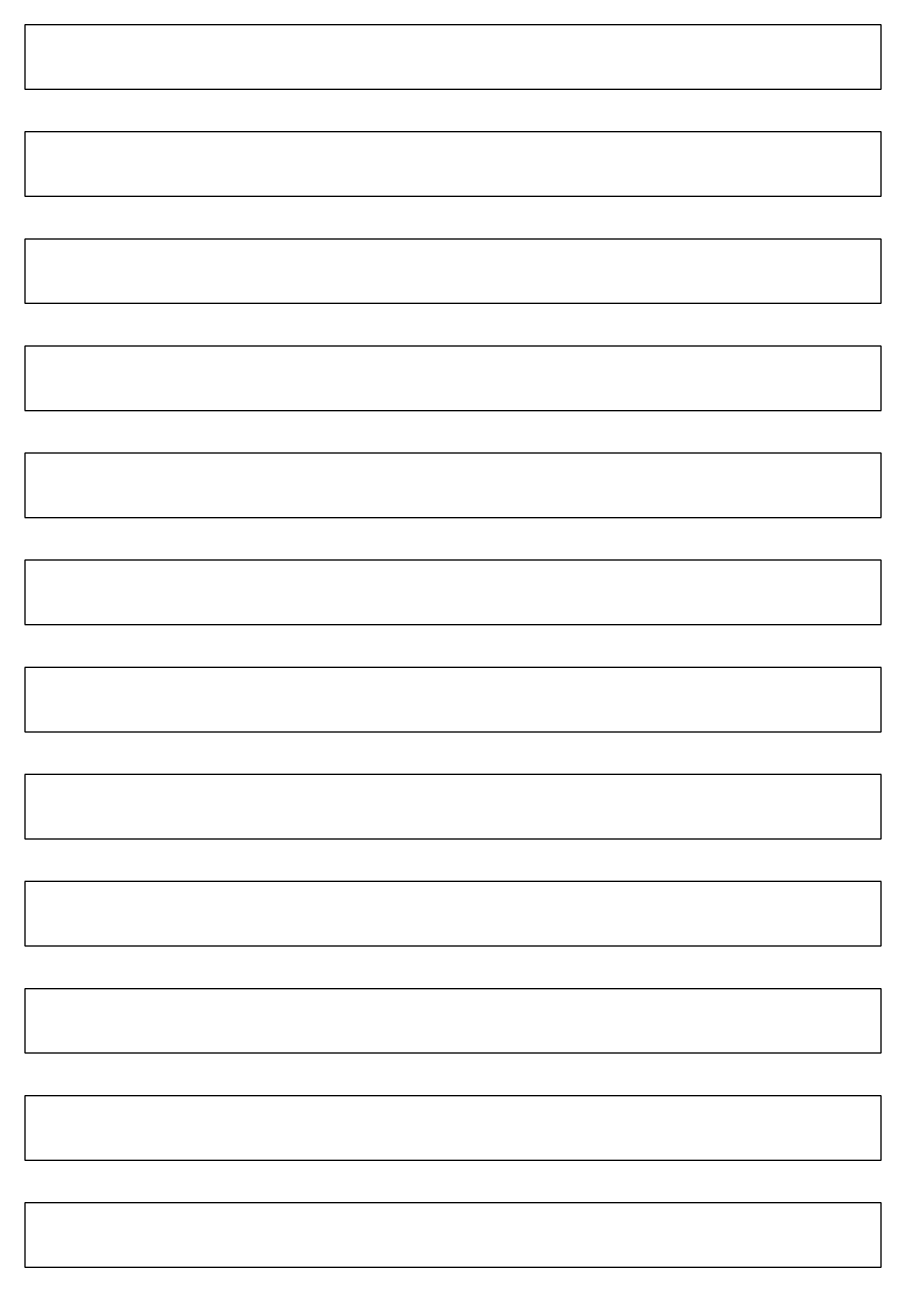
# Model space of a CAD drawing. Header units: millimetres. Extents: x -4 to 43.5, y -0.8 to 5.9.
# Drawn here: x -4.03 to -0.03, y -0.15 to 5.65 of the extents above; entities outside this region: 8.
import ezdxf

# ---------------------------------------------------------------- set-up
doc = ezdxf.new("R2010")
doc.units = ezdxf.units.MM

msp = doc.modelspace()

# ---------------------------------------------------------------- linework, layer by layer
at = {"layer": '1_copper'}
for points in [[(-0.025, 5.65), (-4.025, 5.65), (-4.025, 5.35), (-0.025, 5.35)], [(-0.025, 5.15), (-4.025, 5.15), (-4.025, 4.85), (-0.025, 4.85)], [(-0.025, 4.65), (-4.025, 4.65), (-4.025, 4.35), (-0.025, 4.35)], [(-0.025, 4.15), (-4.025, 4.15), (-4.025, 3.85), (-0.025, 3.85)], [(-0.025, 3.65), (-4.025, 3.65), (-4.025, 3.35), (-0.025, 3.35)], [(-0.025, 3.15), (-4.025, 3.15), (-4.025, 2.85), (-0.025, 2.85)], [(-0.025, 2.65), (-4.025, 2.65), (-4.025, 2.35), (-0.025, 2.35)], [(-0.025, 2.15), (-4.025, 2.15), (-4.025, 1.85), (-0.025, 1.85)], [(-0.025, 1.65), (-4.025, 1.65), (-4.025, 1.35), (-0.025, 1.35)], [(-0.025, 1.15), (-4.025, 1.15), (-4.025, 0.85), (-0.025, 0.85)], [(-0.025, 0.65), (-4.025, 0.65), (-4.025, 0.35), (-0.025, 0.35)], [(-0.025, 0.15), (-4.025, 0.15), (-4.025, -0.15), (-0.025, -0.15)]]:
    msp.add_lwpolyline(points, close=True, dxfattribs=at)
at = {"layer": 'drills_PTH'}
for centre in [(31.75, 5.54), (43.18, 5.54), (31.75, 3.54), (43.18, 3.54), (31.75, 1.54), (43.18, 1.54), (31.75, -0.46), (43.18, -0.46)]:
    msp.add_circle(centre, 0.35, dxfattribs=at)

doc.saveas('drawing.dxf')
